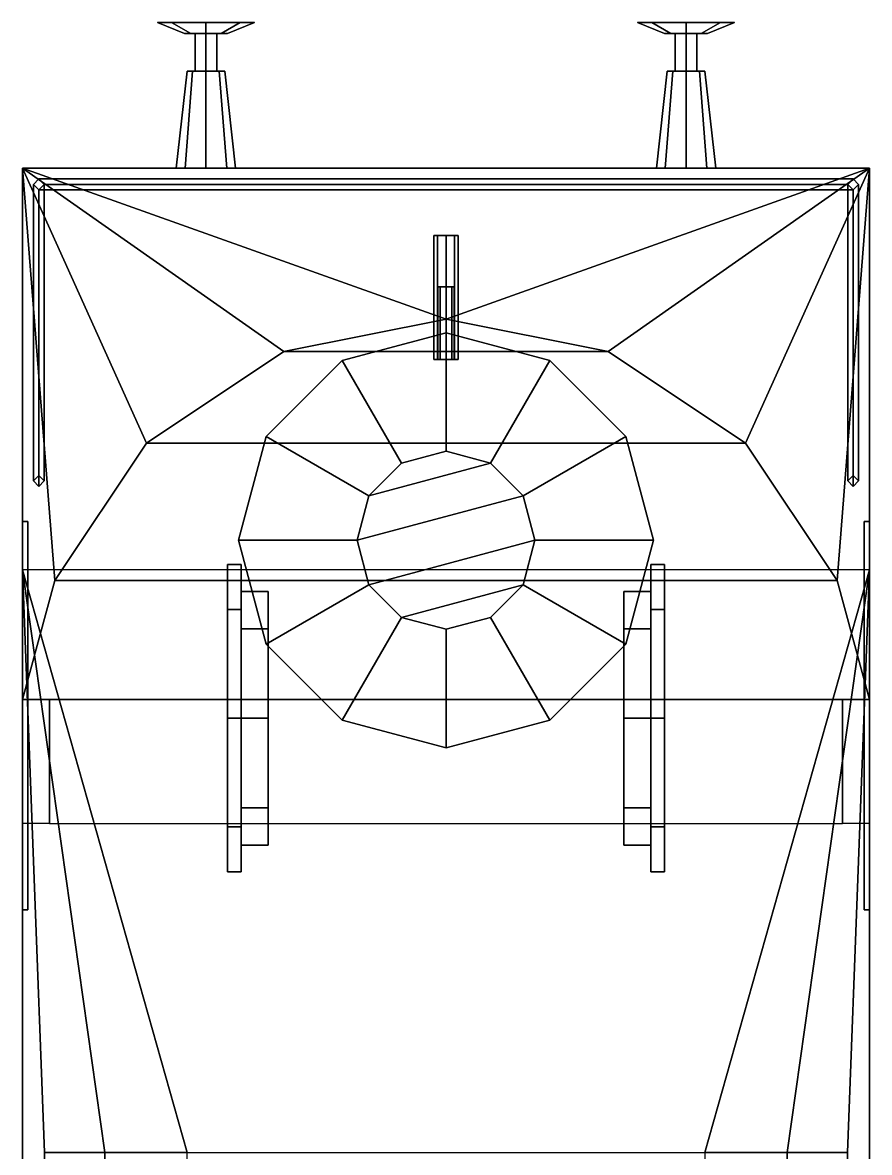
# Model space of a CAD drawing. Extents: x -1.78 to 1.78, y -3.89 to 4.51.
# Drawn here: x -1.57 to 1.57, y 0.32 to 4.51 of the extents above; entities that cross this region are included whole.
import ezdxf

# ---------------------------------------------------------------- set-up
doc = ezdxf.new("R2010")
doc.units = 0
doc.layers.get('0').update_dxf_attribs({"linetype": 'CONTINUOUS'})
for name, color, linetype in [('BUFFER', 1, 'CONTINUOUS'), ('GUN', 1, 'CONTINUOUS'), ('SLEEVE', 5, 'CONTINUOUS'), ('TURRET', 2, 'CONTINUOUS'), ('WHEELS', 2, 'CONTINUOUS')]:
    doc.layers.add(name, color=color, linetype=linetype)

msp = doc.modelspace()

# ---------------------------------------------------------------- linework, layer by layer
for points in [[(-1.57, 3.97, 0.88), (-1.57, -3.35, 0.88), (-1.57, 1.54, 1.13), (-1.57, 3.97, 1.13)], [(1.57, 3.97, 1.13), (1.57, 3.97, 0.88), (-1.57, 3.97, 0.88), (-1.57, 3.97, 1.13)], [(-1.57, 3.97, 1.13), (0, 3.41, 1.13), (0, 3.41, 1.13), (1.57, 3.97, 1.13)], [(-1.57, 3.97, 1.13), (-0.6008, 3.2905, 1.13), (-0.6008, 3.2905, 1.13), (0, 3.41, 1.13)], [(-1.57, 3.97, 1.13), (-1.1102, 2.9502, 1.13), (-1.1102, 2.9502, 1.13), (-0.6008, 3.2905, 1.13)], [(-1.57, 3.97, 1.13), (-1.4505, 2.4408, 1.13), (-1.4505, 2.4408, 1.13), (-1.1102, 2.9502, 1.13)], [(-1.57, 3.97, 1.13), (-1.57, 2, 1.13), (-1.57, 2, 1.13), (-1.4505, 2.4408, 1.13)], [(0, 3.41, 1.13), (0.6008, 3.2905, 1.13), (0.6008, 3.2905, 1.13), (1.57, 3.97, 1.13)], [(0.6008, 3.2905, 1.13), (1.1102, 2.9502, 1.13), (1.1102, 2.9502, 1.13), (1.57, 3.97, 1.13)], [(1.1102, 2.9502, 1.13), (1.4505, 2.4408, 1.13), (1.4505, 2.4408, 1.13), (1.57, 3.97, 1.13)], [(1.4505, 2.4408, 1.13), (1.57, 2, 1.13), (1.57, 2, 1.13), (1.57, 3.97, 1.13)], [(1.57, 1.54, 1.13), (1.57, -3.35, 0.88), (1.57, 3.97, 0.88), (1.57, 3.97, 1.13)], [(-1.51, 3.93, 1.13), (-1.53, 3.91, 1.13), (-1.53, 3.91, 1.72), (-1.51, 3.93, 1.72)], [(-1.51, 2.83, 1.68), (-1.53, 2.81, 1.7), (-1.53, 3.91, 1.7), (-1.51, 3.89, 1.68)], [(-1.53, 2.81, 1.7), (-1.51, 2.79, 1.72), (-1.51, 3.89, 1.72), (-1.53, 3.91, 1.7)], [(-1.51, 2.83, 1.38), (-1.53, 2.81, 1.4), (-1.53, 3.91, 1.4), (-1.51, 3.89, 1.38)], [(-1.53, 2.81, 1.4), (-1.51, 2.83, 1.42), (-1.51, 3.89, 1.42), (-1.53, 3.91, 1.4)], [(-1.53, 3.91, 1.13), (-1.51, 3.89, 1.13), (-1.51, 3.89, 1.72), (-1.53, 3.91, 1.72)], [(-1.49, 3.91, 1.13), (-1.51, 3.93, 1.13), (-1.51, 3.93, 1.72), (-1.49, 3.91, 1.72)], [(1.51, 3.93, 1.7), (1.49, 3.91, 1.68), (-1.49, 3.91, 1.68), (-1.51, 3.93, 1.7)], [(1.49, 3.91, 1.72), (1.51, 3.93, 1.7), (-1.51, 3.93, 1.7), (-1.49, 3.91, 1.72)], [(1.51, 3.93, 1.4), (1.49, 3.91, 1.38), (-1.49, 3.91, 1.38), (-1.51, 3.93, 1.4)], [(1.49, 3.91, 1.42), (1.51, 3.93, 1.4), (-1.51, 3.93, 1.4), (-1.49, 3.91, 1.42)], [(-1.49, 2.81, 1.7), (-1.51, 2.83, 1.68), (-1.51, 3.89, 1.68), (-1.49, 3.91, 1.7)], [(-1.51, 2.79, 1.72), (-1.49, 2.81, 1.7), (-1.49, 3.91, 1.7), (-1.51, 3.89, 1.72)], [(-1.51, 3.89, 1.13), (-1.49, 3.91, 1.13), (-1.49, 3.91, 1.72), (-1.51, 3.89, 1.72)], [(1.49, 3.91, 1.68), (1.51, 3.89, 1.7), (-1.51, 3.89, 1.7), (-1.49, 3.91, 1.68)], [(1.51, 3.89, 1.7), (1.49, 3.91, 1.72), (-1.49, 3.91, 1.72), (-1.51, 3.89, 1.7)], [(1.49, 3.91, 1.38), (1.51, 3.89, 1.4), (-1.51, 3.89, 1.4), (-1.49, 3.91, 1.38)], [(1.51, 3.89, 1.4), (1.49, 3.91, 1.42), (-1.49, 3.91, 1.42), (-1.51, 3.89, 1.4)], [(-1.49, 3.91, 1.7), (-1.51, 3.89, 1.7), (-1.51, 3.89, 1.72), (-1.49, 3.91, 1.72)], [(1.51, 3.93, 1.13), (1.49, 3.91, 1.13), (1.49, 3.91, 1.72), (1.51, 3.93, 1.72)], [(1.51, 2.83, 1.38), (1.49, 2.81, 1.4), (1.49, 3.91, 1.4), (1.51, 3.89, 1.38)], [(1.49, 2.81, 1.4), (1.51, 2.83, 1.42), (1.51, 3.89, 1.42), (1.49, 3.91, 1.4)], [(1.51, 2.83, 1.68), (1.49, 2.81, 1.7), (1.49, 3.91, 1.7), (1.51, 3.89, 1.68)], [(1.49, 2.81, 1.7), (1.51, 2.79, 1.72), (1.51, 3.89, 1.72), (1.49, 3.91, 1.7)], [(1.49, 3.91, 1.13), (1.51, 3.89, 1.13), (1.51, 3.89, 1.72), (1.49, 3.91, 1.72)], [(1.53, 3.91, 1.13), (1.51, 3.93, 1.13), (1.51, 3.93, 1.72), (1.53, 3.91, 1.72)], [(1.53, 2.81, 1.4), (1.51, 2.83, 1.38), (1.51, 3.89, 1.38), (1.53, 3.91, 1.4)], [(1.51, 2.83, 1.42), (1.53, 2.81, 1.4), (1.53, 3.91, 1.4), (1.51, 3.89, 1.42)], [(1.53, 2.81, 1.7), (1.51, 2.83, 1.68), (1.51, 3.89, 1.68), (1.53, 3.91, 1.7)], [(1.51, 2.79, 1.72), (1.53, 2.81, 1.7), (1.53, 3.91, 1.7), (1.51, 3.89, 1.72)], [(1.51, 3.89, 1.13), (1.53, 3.91, 1.13), (1.53, 3.91, 1.72), (1.51, 3.89, 1.72)], [(1.53, 3.91, 1.7), (1.51, 3.89, 1.7), (1.51, 3.89, 1.72), (1.53, 3.91, 1.72)], [(-1.49, 2.81, 1.4), (-1.51, 2.83, 1.38), (-1.51, 3.89, 1.38), (-1.49, 3.89, 1.4)], [(-1.51, 2.83, 1.42), (-1.49, 2.81, 1.4), (-1.49, 3.89, 1.4), (-1.51, 3.89, 1.42)], [(0, 3.41, 1.13), (-0.6008, 3.2905, 1.13), (-0.6008, 3.2905, 2.04), (0, 3.41, 2.01)], [(0.6008, 3.2905, 2.04), (0, 3.41, 2.01), (0, 3.41, 2.01), (-0.6008, 3.2905, 2.04)], [(0.6008, 3.2905, 1.13), (0, 3.41, 1.13), (0, 3.41, 2.01), (0.6008, 3.2905, 2.04)], [(-0.6008, 3.2905, 1.13), (-1.1102, 2.9502, 1.13), (-1.1102, 2.9502, 2.1), (-0.6008, 3.2905, 2.04)], [(1.1102, 2.9502, 2.1), (0.6008, 3.2905, 2.04), (-0.6008, 3.2905, 2.04), (-1.1102, 2.9502, 2.1)], [(1.1102, 2.9502, 1.13), (0.6008, 3.2905, 1.13), (0.6008, 3.2905, 2.04), (1.1102, 2.9502, 2.1)], [(-1.1102, 2.9502, 1.13), (-1.4505, 2.4408, 1.13), (-1.4505, 2.4408, 2.1), (-1.1102, 2.9502, 2.1)], [(1.4505, 2.4408, 2.1), (1.1102, 2.9502, 2.1), (-1.1102, 2.9502, 2.1), (-1.4505, 2.4408, 2.1)], [(1.4505, 2.4408, 1.13), (1.1102, 2.9502, 1.13), (1.1102, 2.9502, 2.1), (1.4505, 2.4408, 2.1)], [(-1.51, 2.83, 1.13), (-1.53, 2.81, 1.13), (-1.53, 2.81, 1.7), (-1.51, 2.83, 1.68)], [(-1.53, 2.81, 1.13), (-1.51, 2.79, 1.13), (-1.51, 2.79, 1.72), (-1.53, 2.81, 1.7)], [(-1.49, 2.81, 1.13), (-1.51, 2.83, 1.13), (-1.51, 2.83, 1.68), (-1.49, 2.81, 1.7)], [(-1.51, 2.79, 1.13), (-1.49, 2.81, 1.13), (-1.49, 2.81, 1.7), (-1.51, 2.79, 1.72)], [(1.51, 2.83, 1.13), (1.49, 2.81, 1.13), (1.49, 2.81, 1.7), (1.51, 2.83, 1.68)], [(1.49, 2.81, 1.13), (1.51, 2.79, 1.13), (1.51, 2.79, 1.72), (1.49, 2.81, 1.7)], [(1.53, 2.81, 1.13), (1.51, 2.83, 1.13), (1.51, 2.83, 1.68), (1.53, 2.81, 1.7)], [(1.51, 2.79, 1.13), (1.53, 2.81, 1.13), (1.53, 2.81, 1.7), (1.51, 2.79, 1.72)], [(-1.55, 2.66, 0.88), (-1.55, 2.66, 0.35), (-1.57, 2.66, 0.35), (-1.57, 2.66, 0.88)], [(-1.57, 2.66, 0.35), (-1.57, 1.22, 0.35), (-1.57, 1.22, 0.88), (-1.57, 2.66, 0.88)], [(-1.55, 2.66, 0.35), (-1.55, 1.22, 0.35), (-1.57, 1.22, 0.35), (-1.57, 2.66, 0.35)], [(-1.55, 1.22, 0.88), (-1.55, 1.22, 0.35), (-1.55, 2.66, 0.35), (-1.55, 2.66, 0.88)], [(1.57, 2.66, 0.35), (1.57, 1.22, 0.35), (1.55, 1.22, 0.35), (1.55, 2.66, 0.35)], [(1.57, 2.66, 0.88), (1.57, 2.66, 0.35), (1.55, 2.66, 0.35), (1.55, 2.66, 0.88)], [(1.55, 2.66, 0.35), (1.55, 1.22, 0.35), (1.55, 1.22, 0.88), (1.55, 2.66, 0.88)], [(1.57, 1.22, 0.88), (1.57, 1.22, 0.35), (1.57, 2.66, 0.35), (1.57, 2.66, 0.88)], [(0.96, 0.32, 3.27), (1.57, 2.48, 2.66), (-1.57, 2.48, 2.66), (-0.96, 0.32, 3.27)], [(-1.4883, 0.32, 2.965), (-1.57, 2.48, 2.66), (-1.57, -3.35, 2.66), (-1.4883, -2, 2.965)], [(-1.57, 2.48, 2.66), (-1.57, 2.48, 2.66), (-1.4883, 0.32, 2.965), (-1.265, 0.32, 3.1883)], [(-1.57, 2.48, 2.66), (-1.57, 2.48, 2.66), (-1.265, 0.32, 3.1883), (-0.96, 0.32, 3.27)], [(1.57, 2.48, 2.66), (1.57, 2.48, 2.66), (0.96, 0.32, 3.27), (1.265, 0.32, 3.1883)], [(1.57, 2.48, 2.66), (1.57, 2.48, 2.66), (1.265, 0.32, 3.1883), (1.4883, 0.32, 2.965)], [(1.57, 2.48, 2.66), (1.4883, 0.32, 2.965), (1.4883, -2, 2.965), (1.57, -3.35, 2.66)], [(-1.4505, 2.4408, 1.13), (-1.57, 2, 1.13), (-1.57, 2, 2.1), (-1.4505, 2.4408, 2.1)], [(1.57, 2, 2.1), (1.4505, 2.4408, 2.1), (-1.4505, 2.4408, 2.1), (-1.57, 2, 2.1)], [(1.57, 2, 1.13), (1.4505, 2.4408, 1.13), (1.4505, 2.4408, 2.1), (1.57, 2, 2.1)], [(-1.57, 2, 1.13), (-1.57, 1.54, 1.13), (-1.57, 1.54, 2.1), (-1.57, 2, 2.1)], [(-1.57, 2, 2.1), (-1.57, 1.54, 2.1), (-1.57, 1.54, 2.66), (-1.57, 2, 2.66)], [(-1.47, 2, 2.66), (-1.47, 2, 2.1), (-1.57, 2, 2.1), (-1.57, 2, 2.66)], [(-1.47, 2, 2.1), (-1.47, 1.54, 2.1), (-1.57, 1.54, 2.1), (-1.57, 2, 2.1)], [(-1.47, 2, 2.1), (-1.47, 1.54, 2.1), (1.47, 1.54, 2.1), (1.47, 2, 2.1)], [(-1.47, 1.54, 2.66), (-1.47, 1.54, 2.1), (-1.47, 2, 2.1), (-1.47, 2, 2.66)], [(1.57, 2, 2.66), (1.57, 2, 2.1), (1.47, 2, 2.1), (1.47, 2, 2.66)], [(1.47, 2, 2.1), (1.47, 1.54, 2.1), (1.47, 1.54, 2.66), (1.47, 2, 2.66)], [(1.57, 2, 2.1), (1.57, 1.54, 2.1), (1.47, 1.54, 2.1), (1.47, 2, 2.1)], [(1.57, 1.54, 2.1), (1.57, 1.54, 1.13), (1.57, 2, 1.13), (1.57, 2, 2.1)], [(1.57, 1.54, 2.66), (1.57, 1.54, 2.1), (1.57, 2, 2.1), (1.57, 2, 2.66)], [(-1.57, 1.54, 1.13), (-1.57, -3.35, 0.88), (-1.57, -3.35, 2.66), (-1.57, 1.54, 2.66)], [(1.57, -3.35, 2.66), (1.57, -3.35, 0.88), (1.57, 1.54, 1.13), (1.57, 1.54, 2.66)], [(-1.57, 1.22, 0.88), (-1.57, 1.22, 0.35), (-1.55, 1.22, 0.35), (-1.55, 1.22, 0.88)], [(1.55, 1.22, 0.88), (1.55, 1.22, 0.35), (1.57, 1.22, 0.35), (1.57, 1.22, 0.88)], [(-1.265, 0.32, 3.1883), (-1.4883, 0.32, 2.965), (-1.4883, -2, 2.965), (-1.265, -2, 3.1883)], [(-0.96, 0.32, 3.27), (-1.265, 0.32, 3.1883), (-1.265, -2, 3.1883), (-0.96, -2, 3.27)], [(1.265, 0.32, 3.1883), (0.96, 0.32, 3.27), (0.96, -2, 3.27), (1.265, -2, 3.1883)], [(1.4883, 0.32, 2.965), (1.265, 0.32, 3.1883), (1.265, -2, 3.1883), (1.4883, -2, 2.965)]]:
    msp.add_3dface(points)
at = {"layer": 'BUFFER'}
for points in [[(-1.0173, 4.51, 0.8827), (-1.07, 4.51, 1.01), (-1.0173, 4.51, 1.1373), (-0.89, 4.51, 0.83)], [(-0.9466, 4.47, 0.9534), (-0.97, 4.47, 1.01), (-1.07, 4.51, 1.01), (-1.0173, 4.51, 0.8827)], [(-0.97, 4.47, 1.01), (-0.9466, 4.47, 1.0666), (-1.0173, 4.51, 1.1373), (-1.07, 4.51, 1.01)], [(-0.89, 4.51, 0.83), (-1.0173, 4.51, 1.1373), (-0.89, 4.51, 1.19), (-0.7627, 4.51, 0.8827)], [(-0.89, 4.47, 0.93), (-0.9466, 4.47, 0.9534), (-1.0173, 4.51, 0.8827), (-0.89, 4.51, 0.83)], [(-0.9466, 4.47, 1.0666), (-0.89, 4.47, 1.09), (-0.89, 4.51, 1.19), (-1.0173, 4.51, 1.1373)], [(-0.7627, 4.51, 0.8827), (-0.89, 4.51, 1.19), (-0.7627, 4.51, 1.1373), (-0.71, 4.51, 1.01)], [(-0.8334, 4.47, 0.9534), (-0.89, 4.47, 0.93), (-0.89, 4.51, 0.83), (-0.7627, 4.51, 0.8827)], [(-0.89, 4.47, 1.09), (-0.8334, 4.47, 1.0666), (-0.7627, 4.51, 1.1373), (-0.89, 4.51, 1.19)], [(-0.81, 4.47, 1.01), (-0.8334, 4.47, 0.9534), (-0.7627, 4.51, 0.8827), (-0.71, 4.51, 1.01)], [(-0.8334, 4.47, 1.0666), (-0.81, 4.47, 1.01), (-0.71, 4.51, 1.01), (-0.7627, 4.51, 1.1373)], [(0.8334, 4.47, 0.9534), (0.81, 4.47, 1.01), (0.71, 4.51, 1.01), (0.7627, 4.51, 0.8827)], [(0.7627, 4.51, 0.8827), (0.71, 4.51, 1.01), (0.7627, 4.51, 1.1373), (0.89, 4.51, 0.83)], [(0.81, 4.47, 1.01), (0.8334, 4.47, 1.0666), (0.7627, 4.51, 1.1373), (0.71, 4.51, 1.01)], [(0.89, 4.47, 0.93), (0.8334, 4.47, 0.9534), (0.7627, 4.51, 0.8827), (0.89, 4.51, 0.83)], [(0.89, 4.51, 0.83), (0.7627, 4.51, 1.1373), (0.89, 4.51, 1.19), (1.0173, 4.51, 0.8827)], [(0.8334, 4.47, 1.0666), (0.89, 4.47, 1.09), (0.89, 4.51, 1.19), (0.7627, 4.51, 1.1373)], [(0.9466, 4.47, 0.9534), (0.89, 4.47, 0.93), (0.89, 4.51, 0.83), (1.0173, 4.51, 0.8827)], [(1.0173, 4.51, 0.8827), (0.89, 4.51, 1.19), (1.0173, 4.51, 1.1373), (1.07, 4.51, 1.01)], [(0.89, 4.47, 1.09), (0.9466, 4.47, 1.0666), (1.0173, 4.51, 1.1373), (0.89, 4.51, 1.19)], [(0.97, 4.47, 1.01), (0.9466, 4.47, 0.9534), (1.0173, 4.51, 0.8827), (1.07, 4.51, 1.01)], [(0.9466, 4.47, 1.0666), (0.97, 4.47, 1.01), (1.07, 4.51, 1.01), (1.0173, 4.51, 1.1373)], [(-0.97, 4.47, 1.01), (-0.9466, 4.47, 0.9534), (-0.89, 4.47, 0.93), (-0.9466, 4.47, 1.0666)], [(-0.9466, 4.47, 1.0666), (-0.89, 4.47, 0.93), (-0.8334, 4.47, 0.9534), (-0.89, 4.47, 1.09)], [(-0.89, 4.47, 1.05), (-0.93, 4.47, 1.01), (-0.93, 4.33, 1.01), (-0.89, 4.33, 1.05)], [(-0.93, 4.47, 1.01), (-0.89, 4.47, 0.97), (-0.89, 4.33, 0.97), (-0.93, 4.33, 1.01)], [(-0.89, 4.47, 1.09), (-0.8334, 4.47, 0.9534), (-0.81, 4.47, 1.01), (-0.8334, 4.47, 1.0666)], [(-0.85, 4.47, 1.01), (-0.89, 4.47, 1.05), (-0.89, 4.33, 1.05), (-0.85, 4.33, 1.01)], [(-0.89, 4.47, 0.97), (-0.85, 4.47, 1.01), (-0.85, 4.33, 1.01), (-0.89, 4.33, 0.97)], [(0.81, 4.47, 1.01), (0.8334, 4.47, 0.9534), (0.89, 4.47, 0.93), (0.8334, 4.47, 1.0666)], [(0.8334, 4.47, 1.0666), (0.89, 4.47, 0.93), (0.9466, 4.47, 0.9534), (0.89, 4.47, 1.09)], [(0.85, 4.47, 1.01), (0.89, 4.47, 0.97), (0.89, 4.33, 0.97), (0.85, 4.33, 1.01)], [(0.89, 4.47, 1.05), (0.85, 4.47, 1.01), (0.85, 4.33, 1.01), (0.89, 4.33, 1.05)], [(0.89, 4.47, 1.09), (0.9466, 4.47, 0.9534), (0.97, 4.47, 1.01), (0.9466, 4.47, 1.0666)], [(0.89, 4.47, 0.97), (0.93, 4.47, 1.01), (0.93, 4.33, 1.01), (0.89, 4.33, 0.97)], [(0.93, 4.47, 1.01), (0.89, 4.47, 1.05), (0.89, 4.33, 1.05), (0.93, 4.33, 1.01)], [(-0.9678, 3.97, 0.9322), (-1, 3.97, 1.01), (-0.96, 4.33, 1.01), (-0.9395, 4.33, 0.9605)], [(-1, 3.97, 1.01), (-0.9678, 3.97, 1.0878), (-0.9395, 4.33, 1.0595), (-0.96, 4.33, 1.01)], [(-0.89, 3.97, 0.9), (-0.9678, 3.97, 0.9322), (-0.9395, 4.33, 0.9605), (-0.89, 4.33, 0.94)], [(-0.9678, 3.97, 1.0878), (-0.89, 3.97, 1.12), (-0.89, 4.33, 1.08), (-0.9395, 4.33, 1.0595)], [(-0.89, 4.33, 1.08), (-0.9395, 4.33, 0.9605), (-0.96, 4.33, 1.01), (-0.9395, 4.33, 1.0595)], [(-0.8405, 4.33, 1.0595), (-0.89, 4.33, 0.94), (-0.9395, 4.33, 0.9605), (-0.89, 4.33, 1.08)], [(-0.8122, 3.97, 0.9322), (-0.89, 3.97, 0.9), (-0.89, 4.33, 0.94), (-0.8405, 4.33, 0.9605)], [(-0.82, 4.33, 1.01), (-0.8405, 4.33, 0.9605), (-0.89, 4.33, 0.94), (-0.8405, 4.33, 1.0595)], [(-0.89, 3.97, 1.12), (-0.8122, 3.97, 1.0878), (-0.8405, 4.33, 1.0595), (-0.89, 4.33, 1.08)], [(-0.78, 3.97, 1.01), (-0.8122, 3.97, 0.9322), (-0.8405, 4.33, 0.9605), (-0.82, 4.33, 1.01)], [(-0.8122, 3.97, 1.0878), (-0.78, 3.97, 1.01), (-0.82, 4.33, 1.01), (-0.8405, 4.33, 1.0595)], [(0.8122, 3.97, 0.9322), (0.78, 3.97, 1.01), (0.82, 4.33, 1.01), (0.8405, 4.33, 0.9605)], [(0.78, 3.97, 1.01), (0.8122, 3.97, 1.0878), (0.8405, 4.33, 1.0595), (0.82, 4.33, 1.01)], [(0.89, 3.97, 0.9), (0.8122, 3.97, 0.9322), (0.8405, 4.33, 0.9605), (0.89, 4.33, 0.94)], [(0.8122, 3.97, 1.0878), (0.89, 3.97, 1.12), (0.89, 4.33, 1.08), (0.8405, 4.33, 1.0595)], [(0.89, 4.33, 1.08), (0.8405, 4.33, 0.9605), (0.82, 4.33, 1.01), (0.8405, 4.33, 1.0595)], [(0.9395, 4.33, 1.0595), (0.89, 4.33, 0.94), (0.8405, 4.33, 0.9605), (0.89, 4.33, 1.08)], [(0.9678, 3.97, 0.9322), (0.89, 3.97, 0.9), (0.89, 4.33, 0.94), (0.9395, 4.33, 0.9605)], [(0.96, 4.33, 1.01), (0.9395, 4.33, 0.9605), (0.89, 4.33, 0.94), (0.9395, 4.33, 1.0595)], [(0.89, 3.97, 1.12), (0.9678, 3.97, 1.0878), (0.9395, 4.33, 1.0595), (0.89, 4.33, 1.08)], [(1, 3.97, 1.01), (0.9678, 3.97, 0.9322), (0.9395, 4.33, 0.9605), (0.96, 4.33, 1.01)], [(0.9678, 3.97, 1.0878), (1, 3.97, 1.01), (0.96, 4.33, 1.01), (0.9395, 4.33, 1.0595)]]:
    msp.add_3dface(points, dxfattribs=at)
at = {"layer": 'GUN'}
for points in [[(-0.0318, 3.72, 2.4418), (-0.045, 3.72, 2.41), (-0.045, 3.26, 2.41), (-0.0318, 3.26, 2.4418)], [(-0.045, 3.72, 2.41), (-0.0318, 3.72, 2.3782), (-0.0318, 3.26, 2.3782), (-0.045, 3.26, 2.41)], [(0.0318, 3.72, 2.4418), (-0.045, 3.72, 2.41), (-0.0318, 3.72, 2.4418), (0, 3.72, 2.455)], [(0.045, 3.72, 2.41), (-0.0318, 3.72, 2.3782), (-0.045, 3.72, 2.41), (0.0318, 3.72, 2.4418)], [(0, 3.72, 2.455), (-0.0318, 3.72, 2.4418), (-0.0318, 3.26, 2.4418), (0, 3.26, 2.455)], [(-0.0318, 3.72, 2.3782), (0, 3.72, 2.365), (0, 3.26, 2.365), (-0.0318, 3.26, 2.3782)], [(0.0318, 3.72, 2.3782), (0, 3.72, 2.365), (-0.0318, 3.72, 2.3782), (0.045, 3.72, 2.41)], [(0.0318, 3.72, 2.4418), (0, 3.72, 2.455), (0, 3.26, 2.455), (0.0318, 3.26, 2.4418)], [(0, 3.72, 2.365), (0.0318, 3.72, 2.3782), (0.0318, 3.26, 2.3782), (0, 3.26, 2.365)], [(0.045, 3.72, 2.41), (0.0318, 3.72, 2.4418), (0.0318, 3.26, 2.4418), (0.045, 3.26, 2.41)], [(0.0318, 3.72, 2.3782), (0.045, 3.72, 2.41), (0.045, 3.26, 2.41), (0.0318, 3.26, 2.3782)]]:
    msp.add_3dface(points, dxfattribs=at)
at = {"layer": 'SLEEVE'}
for points in [[(-0.0212, 3.53, 2.3512), (-0.03, 3.53, 2.33), (-0.03, 3.26, 2.33), (-0.0212, 3.26, 2.3512)], [(-0.03, 3.53, 2.33), (-0.0212, 3.53, 2.3088), (-0.0212, 3.26, 2.3088), (-0.03, 3.26, 2.33)], [(-0.0212, 3.53, 2.5062), (-0.03, 3.53, 2.485), (-0.03, 3.26, 2.485), (-0.0212, 3.26, 2.5062)], [(-0.03, 3.53, 2.485), (-0.0212, 3.53, 2.4638), (-0.0212, 3.26, 2.4638), (-0.03, 3.26, 2.485)], [(0.0212, 3.53, 2.5062), (-0.03, 3.53, 2.485), (-0.0212, 3.53, 2.5062), (0, 3.53, 2.515)], [(0.03, 3.53, 2.485), (-0.0212, 3.53, 2.4638), (-0.03, 3.53, 2.485), (0.0212, 3.53, 2.5062)], [(0.03, 3.53, 2.33), (-0.0212, 3.53, 2.3088), (-0.03, 3.53, 2.33), (0.0212, 3.53, 2.3512)], [(0.0212, 3.53, 2.3512), (-0.03, 3.53, 2.33), (-0.0212, 3.53, 2.3512), (0, 3.53, 2.36)], [(0, 3.53, 2.36), (-0.0212, 3.53, 2.3512), (-0.0212, 3.26, 2.3512), (0, 3.26, 2.36)], [(-0.0212, 3.53, 2.3088), (0, 3.53, 2.3), (0, 3.26, 2.3), (-0.0212, 3.26, 2.3088)], [(0, 3.53, 2.515), (-0.0212, 3.53, 2.5062), (-0.0212, 3.26, 2.5062), (0, 3.26, 2.515)], [(-0.0212, 3.53, 2.4638), (0, 3.53, 2.455), (0, 3.26, 2.455), (-0.0212, 3.26, 2.4638)], [(0.0212, 3.53, 2.4638), (0, 3.53, 2.455), (-0.0212, 3.53, 2.4638), (0.03, 3.53, 2.485)], [(0.0212, 3.53, 2.3088), (0, 3.53, 2.3), (-0.0212, 3.53, 2.3088), (0.03, 3.53, 2.33)], [(0.0212, 3.53, 2.3512), (0, 3.53, 2.36), (0, 3.26, 2.36), (0.0212, 3.26, 2.3512)], [(0, 3.53, 2.3), (0.0212, 3.53, 2.3088), (0.0212, 3.26, 2.3088), (0, 3.26, 2.3)], [(0.0212, 3.53, 2.5062), (0, 3.53, 2.515), (0, 3.26, 2.515), (0.0212, 3.26, 2.5062)], [(0, 3.53, 2.455), (0.0212, 3.53, 2.4638), (0.0212, 3.26, 2.4638), (0, 3.26, 2.455)], [(0.03, 3.53, 2.33), (0.0212, 3.53, 2.3512), (0.0212, 3.26, 2.3512), (0.03, 3.26, 2.33)], [(0.0212, 3.53, 2.3088), (0.03, 3.53, 2.33), (0.03, 3.26, 2.33), (0.0212, 3.26, 2.3088)], [(0.03, 3.53, 2.485), (0.0212, 3.53, 2.5062), (0.0212, 3.26, 2.5062), (0.03, 3.26, 2.485)], [(0.0212, 3.53, 2.4638), (0.03, 3.53, 2.485), (0.03, 3.26, 2.485), (0.0212, 3.26, 2.4638)]]:
    msp.add_3dface(points, dxfattribs=at)
at = {"layer": 'TURRET'}
for points in [[(0, 3.36, 2.01), (-0.385, 3.2568, 2.01), (-0.385, 3.2568, 2.56), (0, 3.36, 2.56)], [(0, 3.36, 2.56), (-0.385, 3.2568, 2.56), (-0.165, 2.8758, 2.65), (0, 2.92, 2.65)], [(0.385, 3.2568, 2.01), (0, 3.36, 2.01), (0, 3.36, 2.56), (0.385, 3.2568, 2.56)], [(0.385, 3.2568, 2.56), (0, 3.36, 2.56), (0, 2.92, 2.65), (0.165, 2.8758, 2.65)], [(-0.385, 3.2568, 2.01), (-0.6668, 2.975, 2.01), (-0.6668, 2.975, 2.56), (-0.385, 3.2568, 2.56)], [(-0.385, 3.2568, 2.56), (-0.6668, 2.975, 2.56), (-0.2858, 2.755, 2.65), (-0.165, 2.8758, 2.65)], [(0.6668, 2.975, 2.56), (0.385, 3.2568, 2.56), (0.165, 2.8758, 2.65), (0.2858, 2.755, 2.65)], [(0.6668, 2.975, 2.01), (0.385, 3.2568, 2.01), (0.385, 3.2568, 2.56), (0.6668, 2.975, 2.56)], [(-0.6668, 2.975, 2.01), (-0.77, 2.59, 2.01), (-0.77, 2.59, 2.56), (-0.6668, 2.975, 2.56)], [(-0.6668, 2.975, 2.56), (-0.77, 2.59, 2.56), (-0.33, 2.59, 2.65), (-0.2858, 2.755, 2.65)], [(0.77, 2.59, 2.56), (0.6668, 2.975, 2.56), (0.2858, 2.755, 2.65), (0.33, 2.59, 2.65)], [(0.77, 2.59, 2.01), (0.6668, 2.975, 2.01), (0.6668, 2.975, 2.56), (0.77, 2.59, 2.56)], [(0, 2.92, 2.65), (-0.165, 2.8758, 2.65), (-0.2858, 2.755, 2.65), (0.165, 2.8758, 2.65)], [(0.165, 2.8758, 2.65), (-0.2858, 2.755, 2.65), (-0.33, 2.59, 2.65), (0.2858, 2.755, 2.65)], [(0.2858, 2.755, 2.65), (-0.33, 2.59, 2.65), (-0.2858, 2.425, 2.65), (0.33, 2.59, 2.65)], [(-0.77, 2.59, 2.01), (-0.6668, 2.205, 2.01), (-0.6668, 2.205, 2.56), (-0.77, 2.59, 2.56)], [(-0.77, 2.59, 2.56), (-0.6668, 2.205, 2.56), (-0.2858, 2.425, 2.65), (-0.33, 2.59, 2.65)], [(0.33, 2.59, 2.65), (-0.2858, 2.425, 2.65), (-0.165, 2.3042, 2.65), (0.2858, 2.425, 2.65)], [(0.6668, 2.205, 2.56), (0.77, 2.59, 2.56), (0.33, 2.59, 2.65), (0.2858, 2.425, 2.65)], [(0.6668, 2.205, 2.01), (0.77, 2.59, 2.01), (0.77, 2.59, 2.56), (0.6668, 2.205, 2.56)], [(-0.6668, 2.205, 2.56), (-0.385, 1.9232, 2.56), (-0.165, 2.3042, 2.65), (-0.2858, 2.425, 2.65)], [(0.2858, 2.425, 2.65), (-0.165, 2.3042, 2.65), (0, 2.26, 2.65), (0.165, 2.3042, 2.65)], [(0.385, 1.9232, 2.56), (0.6668, 2.205, 2.56), (0.2858, 2.425, 2.65), (0.165, 2.3042, 2.65)], [(-0.385, 1.9232, 2.56), (0, 1.82, 2.56), (0, 2.26, 2.65), (-0.165, 2.3042, 2.65)], [(0, 1.82, 2.56), (0.385, 1.9232, 2.56), (0.165, 2.3042, 2.65), (0, 2.26, 2.65)], [(-0.6668, 2.205, 2.01), (-0.385, 1.9232, 2.01), (-0.385, 1.9232, 2.56), (-0.6668, 2.205, 2.56)], [(0.385, 1.9232, 2.01), (0.6668, 2.205, 2.01), (0.6668, 2.205, 2.56), (0.385, 1.9232, 2.56)], [(-0.385, 1.9232, 2.01), (0, 1.82, 2.01), (0, 1.82, 2.56), (-0.385, 1.9232, 2.56)], [(0, 1.82, 2.01), (0.385, 1.9232, 2.01), (0.385, 1.9232, 2.56), (0, 1.82, 2.56)]]:
    msp.add_3dface(points, dxfattribs=at)
at = {"layer": 'WHEELS'}
for points in [[(-0.81, 1.5269, 0.0669), (-0.81, 2.5, 0.47), (-0.81, 2.3331, 0.0669), (-0.81, 1.93, -0.1)], [(-0.81, 1.36, 0.47), (-0.81, 2.3331, 0.8731), (-0.81, 2.5, 0.47), (-0.81, 1.5269, 0.0669)], [(-0.76, 2.5, 0.47), (-0.76, 2.3331, 0.0669), (-0.81, 2.3331, 0.0669), (-0.81, 2.5, 0.47)], [(-0.76, 2.3331, 0.8731), (-0.76, 2.5, 0.47), (-0.81, 2.5, 0.47), (-0.81, 2.3331, 0.8731)], [(-0.76, 2.4, 0.47), (-0.76, 2.2623, 0.1377), (-0.76, 2.3331, 0.0669), (-0.76, 2.5, 0.47)], [(-0.76, 2.2623, 0.8023), (-0.76, 2.4, 0.47), (-0.76, 2.5, 0.47), (-0.76, 2.3331, 0.8731)], [(0.76, 2.3331, 0.0669), (0.76, 2.5, 0.47), (0.81, 2.5, 0.47), (0.81, 2.3331, 0.0669)], [(0.76, 2.2623, 0.1377), (0.76, 2.4, 0.47), (0.76, 2.5, 0.47), (0.76, 2.3331, 0.0669)], [(0.76, 2.5, 0.47), (0.76, 2.3331, 0.8731), (0.81, 2.3331, 0.8731), (0.81, 2.5, 0.47)], [(0.76, 2.4, 0.47), (0.76, 2.2623, 0.8023), (0.76, 2.3331, 0.8731), (0.76, 2.5, 0.47)], [(0.81, 2.5, 0.47), (0.81, 1.5269, 0.8731), (0.81, 1.36, 0.47), (0.81, 2.3331, 0.0669)], [(0.81, 2.3331, 0.8731), (0.81, 1.93, 1.04), (0.81, 1.5269, 0.8731), (0.81, 2.5, 0.47)], [(-0.66, 2.4, 0.47), (-0.66, 2.2623, 0.1377), (-0.76, 2.2623, 0.1377), (-0.76, 2.4, 0.47)], [(-0.66, 2.2623, 0.8023), (-0.66, 2.4, 0.47), (-0.76, 2.4, 0.47), (-0.76, 2.2623, 0.8023)], [(-0.66, 2.2623, 0.8023), (-0.66, 1.46, 0.47), (-0.66, 1.5977, 0.1377), (-0.66, 2.4, 0.47)], [(-0.66, 2.4, 0.47), (-0.66, 1.5977, 0.1377), (-0.66, 1.93), (-0.66, 2.2623, 0.1377)], [(0.66, 2.2623, 0.1377), (0.66, 2.4, 0.47), (0.76, 2.4, 0.47), (0.76, 2.2623, 0.1377)], [(0.66, 1.5977, 0.8023), (0.66, 2.4, 0.47), (0.66, 2.2623, 0.1377), (0.66, 1.46, 0.47)], [(0.66, 2.4, 0.47), (0.66, 2.2623, 0.8023), (0.76, 2.2623, 0.8023), (0.76, 2.4, 0.47)], [(0.66, 1.93, 0.94), (0.66, 2.2623, 0.8023), (0.66, 2.4, 0.47), (0.66, 1.5977, 0.8023)], [(-0.76, 2.3331, 0.0669), (-0.76, 1.93, -0.1), (-0.81, 1.93, -0.1), (-0.81, 2.3331, 0.0669)], [(-0.76, 1.93, 1.04), (-0.76, 2.3331, 0.8731), (-0.81, 2.3331, 0.8731), (-0.81, 1.93, 1.04)], [(-0.81, 1.5269, 0.8731), (-0.81, 1.93, 1.04), (-0.81, 2.3331, 0.8731), (-0.81, 1.36, 0.47)], [(-0.76, 2.2623, 0.1377), (-0.76, 1.93), (-0.76, 1.93, -0.1), (-0.76, 2.3331, 0.0669)], [(-0.76, 1.93, 0.94), (-0.76, 2.2623, 0.8023), (-0.76, 2.3331, 0.8731), (-0.76, 1.93, 1.04)], [(0.76, 1.93, -0.1), (0.76, 2.3331, 0.0669), (0.81, 2.3331, 0.0669), (0.81, 1.93, -0.1)], [(0.76, 1.93), (0.76, 2.2623, 0.1377), (0.76, 2.3331, 0.0669), (0.76, 1.93, -0.1)], [(0.76, 2.2623, 0.8023), (0.76, 1.93, 0.94), (0.76, 1.93, 1.04), (0.76, 2.3331, 0.8731)], [(0.76, 2.3331, 0.8731), (0.76, 1.93, 1.04), (0.81, 1.93, 1.04), (0.81, 2.3331, 0.8731)], [(0.81, 2.3331, 0.0669), (0.81, 1.36, 0.47), (0.81, 1.5269, 0.0669), (0.81, 1.93, -0.1)], [(-0.66, 2.2623, 0.1377), (-0.66, 1.93), (-0.76, 1.93), (-0.76, 2.2623, 0.1377)], [(-0.66, 1.93, 0.94), (-0.66, 2.2623, 0.8023), (-0.76, 2.2623, 0.8023), (-0.76, 1.93, 0.94)], [(-0.66, 1.93, 0.94), (-0.66, 1.5977, 0.8023), (-0.66, 1.46, 0.47), (-0.66, 2.2623, 0.8023)], [(0.66, 1.46, 0.47), (0.66, 2.2623, 0.1377), (0.66, 1.93), (0.66, 1.5977, 0.1377)], [(0.66, 1.93), (0.66, 2.2623, 0.1377), (0.76, 2.2623, 0.1377), (0.76, 1.93)], [(0.66, 2.2623, 0.8023), (0.66, 1.93, 0.94), (0.76, 1.93, 0.94), (0.76, 2.2623, 0.8023)], [(-0.76, 1.93, -0.1), (-0.76, 1.5269, 0.0669), (-0.81, 1.5269, 0.0669), (-0.81, 1.93, -0.1)], [(-0.76, 1.5269, 0.8731), (-0.76, 1.93, 1.04), (-0.81, 1.93, 1.04), (-0.81, 1.5269, 0.8731)], [(-0.76, 1.93), (-0.76, 1.5977, 0.1377), (-0.76, 1.5269, 0.0669), (-0.76, 1.93, -0.1)], [(-0.66, 1.93), (-0.66, 1.5977, 0.1377), (-0.76, 1.5977, 0.1377), (-0.76, 1.93)], [(-0.76, 1.5977, 0.8023), (-0.76, 1.93, 0.94), (-0.76, 1.93, 1.04), (-0.76, 1.5269, 0.8731)], [(-0.66, 1.5977, 0.8023), (-0.66, 1.93, 0.94), (-0.76, 1.93, 0.94), (-0.76, 1.5977, 0.8023)], [(0.66, 1.5977, 0.1377), (0.66, 1.93), (0.76, 1.93), (0.76, 1.5977, 0.1377)], [(0.66, 1.93, 0.94), (0.66, 1.5977, 0.8023), (0.76, 1.5977, 0.8023), (0.76, 1.93, 0.94)], [(0.76, 1.5269, 0.0669), (0.76, 1.93, -0.1), (0.81, 1.93, -0.1), (0.81, 1.5269, 0.0669)], [(0.76, 1.5977, 0.1377), (0.76, 1.93), (0.76, 1.93, -0.1), (0.76, 1.5269, 0.0669)], [(0.76, 1.93, 0.94), (0.76, 1.5977, 0.8023), (0.76, 1.5269, 0.8731), (0.76, 1.93, 1.04)], [(0.76, 1.93, 1.04), (0.76, 1.5269, 0.8731), (0.81, 1.5269, 0.8731), (0.81, 1.93, 1.04)], [(-0.66, 1.5977, 0.1377), (-0.66, 1.46, 0.47), (-0.76, 1.46, 0.47), (-0.76, 1.5977, 0.1377)], [(-0.76, 1.5977, 0.1377), (-0.76, 1.46, 0.47), (-0.76, 1.36, 0.47), (-0.76, 1.5269, 0.0669)], [(-0.76, 1.46, 0.47), (-0.76, 1.5977, 0.8023), (-0.76, 1.5269, 0.8731), (-0.76, 1.36, 0.47)], [(-0.66, 1.46, 0.47), (-0.66, 1.5977, 0.8023), (-0.76, 1.5977, 0.8023), (-0.76, 1.46, 0.47)], [(0.66, 1.46, 0.47), (0.66, 1.5977, 0.1377), (0.76, 1.5977, 0.1377), (0.76, 1.46, 0.47)], [(0.66, 1.5977, 0.8023), (0.66, 1.46, 0.47), (0.76, 1.46, 0.47), (0.76, 1.5977, 0.8023)], [(0.76, 1.46, 0.47), (0.76, 1.5977, 0.1377), (0.76, 1.5269, 0.0669), (0.76, 1.36, 0.47)], [(0.76, 1.5977, 0.8023), (0.76, 1.46, 0.47), (0.76, 1.36, 0.47), (0.76, 1.5269, 0.8731)], [(-0.76, 1.5269, 0.0669), (-0.76, 1.36, 0.47), (-0.81, 1.36, 0.47), (-0.81, 1.5269, 0.0669)], [(-0.76, 1.36, 0.47), (-0.76, 1.5269, 0.8731), (-0.81, 1.5269, 0.8731), (-0.81, 1.36, 0.47)], [(0.76, 1.36, 0.47), (0.76, 1.5269, 0.0669), (0.81, 1.5269, 0.0669), (0.81, 1.36, 0.47)], [(0.76, 1.5269, 0.8731), (0.76, 1.36, 0.47), (0.81, 1.36, 0.47), (0.81, 1.5269, 0.8731)]]:
    msp.add_3dface(points, dxfattribs=at)

doc.saveas('drawing.dxf')
